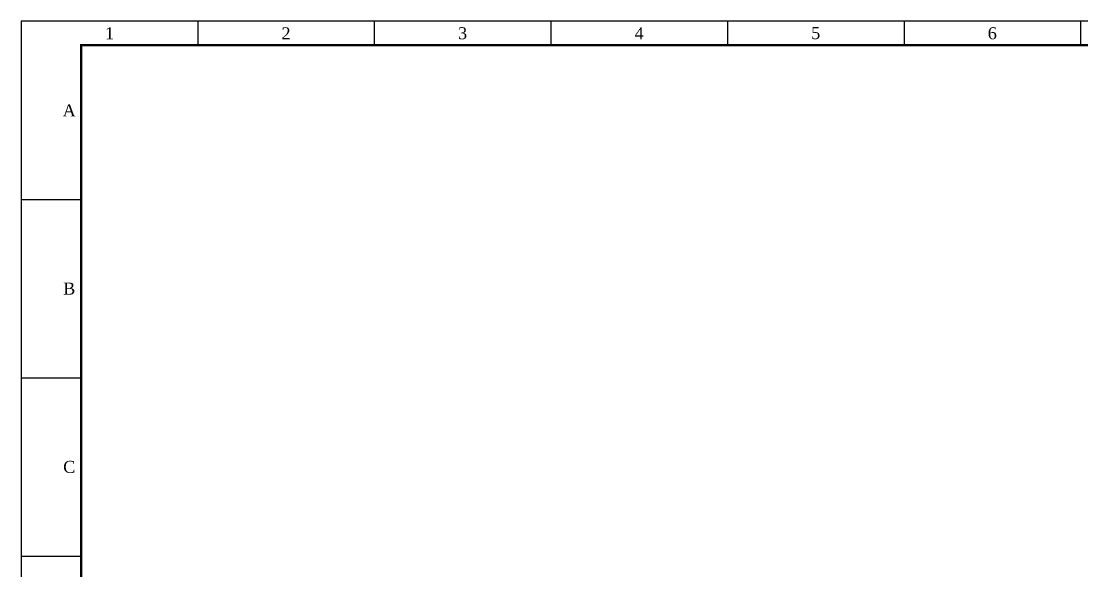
# Model space of a CAD drawing. Header units: millimetres. Extents: x 1218 to 2690, y 1163 to 1758.
# Drawn here: x 1218.5 to 1660.3, y 1528.9 to 1757.8 of the extents above; entities that cross this region are included whole.
import ezdxf
from ezdxf.enums import TextEntityAlignment as Align

# ---------------------------------------------------------------- set-up
doc = ezdxf.new("R2010")
doc.units = ezdxf.units.MM
doc.styles.add('Times', font='times.ttf')

# ---------------------------------------------------------------- blocks, each defined once
blk = doc.blocks.new('*U717')
at = {"color": 5}
blk.add_lwpolyline([(0, 0), (1471, 0), (1471, 594), (0, 594)], close=True, dxfattribs=at)

msp = doc.modelspace()

# ---------------------------------------------------------------- linework, layer by layer
at = {"color": 5}
for p, q in [((1292.019, 1757.775), (1292.019, 1747.775)), ((1365.569, 1757.775), (1365.569, 1747.775)), ((1439.119, 1757.775), (1439.119, 1747.775)), ((1512.669, 1757.775), (1512.669, 1747.775)), ((1586.219, 1757.775), (1586.219, 1747.775)), ((1659.769, 1757.775), (1659.769, 1747.775)), ((1218.469, 1683.525), (1243.469, 1683.525)), ((1218.469, 1609.275), (1243.469, 1609.275)), ((1218.469, 1535.025), (1243.469, 1535.025))]:
    msp.add_line(p, q, dxfattribs=at)
at = {"color": 5, "const_width": 1}
msp.add_lwpolyline([(1243.469, 1173.775), (2679.469, 1173.775), (2679.469, 1747.775), (1243.469, 1747.775)], close=True, dxfattribs=at)

# ---------------------------------------------------------------- block references
msp.add_blockref('*U717', (1218.469, 1163.775))

# ---------------------------------------------------------------- texts
at = {"color": 4, "style": 'Times'}
for s, p in [('1', (1255.244, 1752.775)), ('2', (1328.794, 1752.775)), ('3', (1402.344, 1752.775)), ('4', (1475.894, 1752.775)), ('5', (1549.444, 1752.775)), ('6', (1622.994, 1752.775)), ('A', (1238.469, 1720.65)), ('B', (1238.469, 1646.4)), ('C', (1238.469, 1572.15))]:
    msp.add_text(s, height=5, dxfattribs=at).set_placement(p, align=Align.MIDDLE)

doc.saveas('drawing.dxf')
